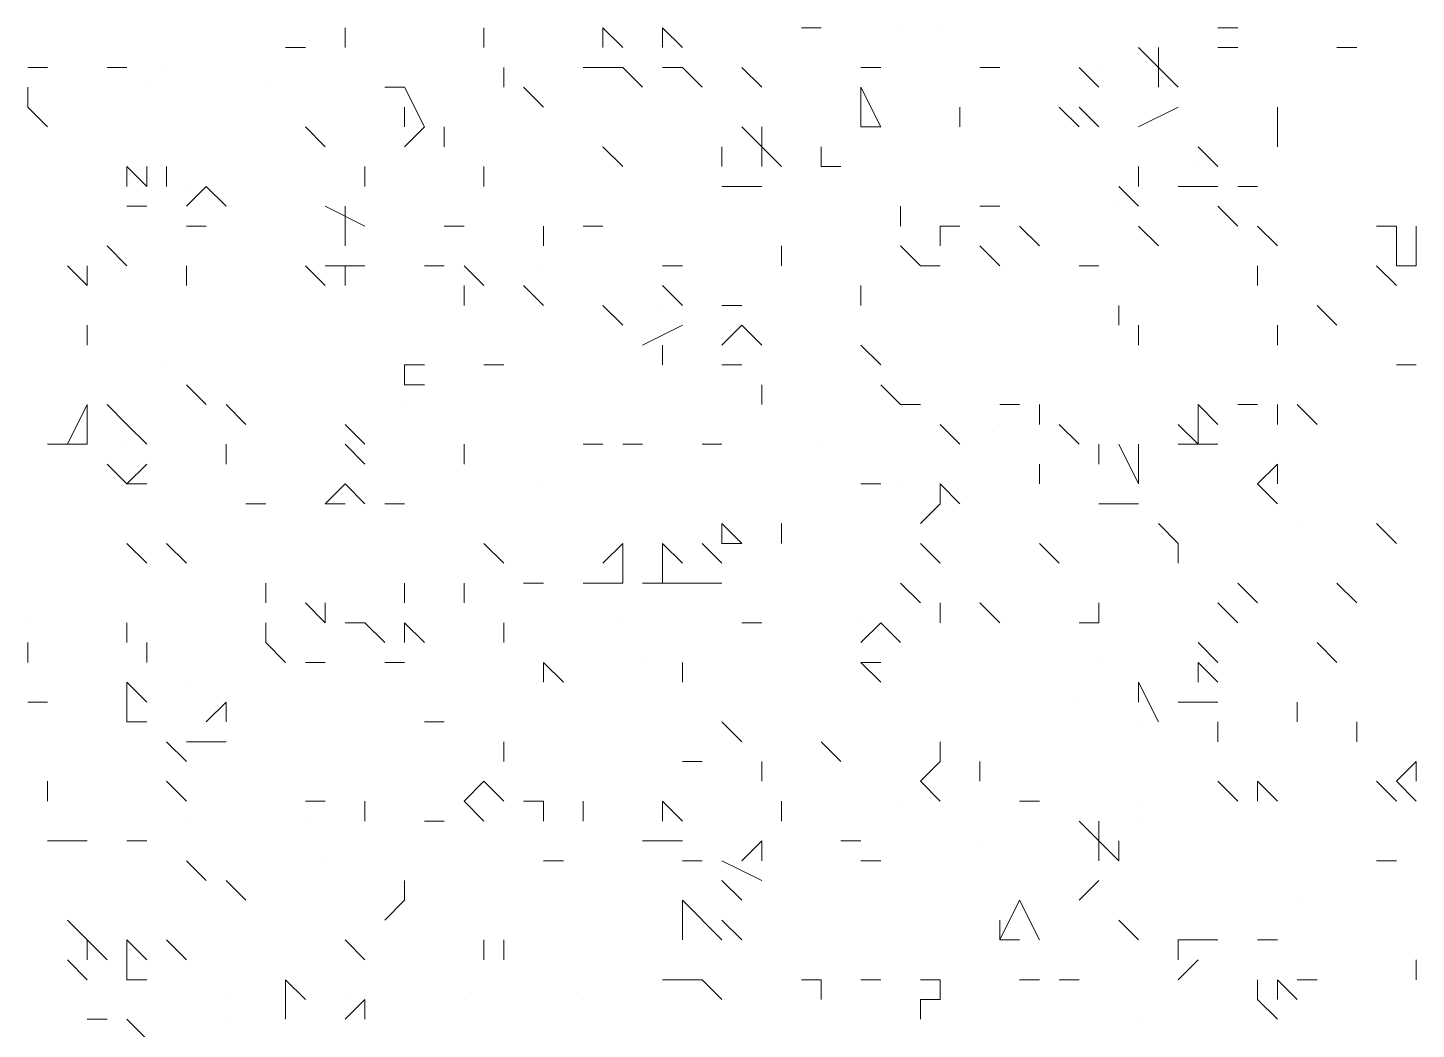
# Model space of a CAD drawing. Header units: millimetres. Extents: x 2928 to 3112, y 1220 to 1280.
# Drawn here: x 2999.9822 to 3000.2155, y 1264.919 to 1265.0873 of the extents above; entities that cross this region are included whole.
import ezdxf

# ---------------------------------------------------------------- set-up
doc = ezdxf.new("R2010")
doc.units = ezdxf.units.MM

msp = doc.modelspace()

# ---------------------------------------------------------------- linework, layer by layer
at = {"color": 92, "linetype": 'Continuous', "lineweight": 5, "true_color": 0x00b800}
for points in [[(3000.03549, 1265.08396), (3000.03549, 1265.08729), (3000.03549, 1265.08729)], [(3000.05882, 1265.08396), (3000.05882, 1265.08729), (3000.05882, 1265.08729)], [(3000.07882, 1265.08729), (3000.08216, 1265.08396), (3000.08216, 1265.08396)], [(3000.07882, 1265.08729), (3000.07882, 1265.08396), (3000.07882, 1265.08396)], [(3000.08882, 1265.08729), (3000.09216, 1265.08396), (3000.09216, 1265.08396)], [(3000.08882, 1265.08729), (3000.08882, 1265.08396), (3000.08882, 1265.08396)], [(3000.11549, 1265.08729), (3000.11216, 1265.08729), (3000.11216, 1265.08729)], [(3000.18549, 1265.08729), (3000.18216, 1265.08729), (3000.18216, 1265.08729)], [(3000.02882, 1265.08396), (3000.02549, 1265.08396), (3000.02549, 1265.08396)], [(3000.16882, 1265.08396), (3000.17549, 1265.07729), (3000.17549, 1265.07729)], [(3000.17216, 1265.08396), (3000.17216, 1265.07729), (3000.17216, 1265.07729)], [(3000.18549, 1265.08396), (3000.18216, 1265.08396), (3000.18216, 1265.08396)], [(3000.20549, 1265.08396), (3000.20216, 1265.08396), (3000.20216, 1265.08396)], [(3000.20549, 1265.08396), (3000.20216, 1265.08396), (3000.20216, 1265.08396)], [(2999.98549, 1265.08063), (2999.98216, 1265.08063), (2999.98216, 1265.08063)], [(2999.99882, 1265.08063), (2999.99549, 1265.08063), (2999.99549, 1265.08063)], [(3000.06216, 1265.07729), (3000.06216, 1265.08063), (3000.06216, 1265.08063)], [(3000.07549, 1265.08063), (3000.08216, 1265.08063), (3000.08216, 1265.08063)], [(3000.08549, 1265.07729), (3000.08216, 1265.08063), (3000.08216, 1265.08063)], [(3000.08882, 1265.08063), (3000.09216, 1265.08063), (3000.09216, 1265.08063)], [(3000.09549, 1265.07729), (3000.09216, 1265.08063), (3000.09216, 1265.08063)], [(3000.10549, 1265.07729), (3000.10216, 1265.08063), (3000.10216, 1265.08063)], [(3000.12549, 1265.08063), (3000.12216, 1265.08063), (3000.12216, 1265.08063)], [(3000.14549, 1265.08063), (3000.14216, 1265.08063), (3000.14216, 1265.08063)], [(3000.16216, 1265.07729), (3000.15882, 1265.08063), (3000.15882, 1265.08063)], [(2999.98216, 1265.07396), (2999.98216, 1265.07729), (2999.98216, 1265.07729)], [(3000.04549, 1265.07729), (3000.04216, 1265.07729), (3000.04216, 1265.07729)], [(3000.04549, 1265.07729), (3000.04882, 1265.07063), (3000.04882, 1265.07063)], [(3000.06882, 1265.07396), (3000.06549, 1265.07729), (3000.06549, 1265.07729)], [(3000.12216, 1265.07729), (3000.12549, 1265.07063), (3000.12549, 1265.07063)], [(3000.12216, 1265.07396), (3000.12216, 1265.07729), (3000.12216, 1265.07729)], [(2999.98549, 1265.07063), (2999.98216, 1265.07396), (2999.98216, 1265.07396)], [(3000.04549, 1265.07396), (3000.04549, 1265.07063), (3000.04549, 1265.07063)], [(3000.12216, 1265.07396), (3000.12216, 1265.07063), (3000.12216, 1265.07063)], [(3000.13882, 1265.07063), (3000.13882, 1265.07396), (3000.13882, 1265.07396)], [(3000.15882, 1265.07063), (3000.15549, 1265.07396), (3000.15549, 1265.07396)], [(3000.16216, 1265.07063), (3000.15882, 1265.07396), (3000.15882, 1265.07396)], [(3000.16882, 1265.07063), (3000.17549, 1265.07396), (3000.17549, 1265.07396)], [(3000.19216, 1265.07063), (3000.19216, 1265.07396), (3000.19216, 1265.07396)], [(3000.03216, 1265.06729), (3000.02882, 1265.07063), (3000.02882, 1265.07063)], [(3000.04549, 1265.06729), (3000.04882, 1265.07063), (3000.04882, 1265.07063)], [(3000.05216, 1265.06729), (3000.05216, 1265.07063), (3000.05216, 1265.07063)], [(3000.10216, 1265.07063), (3000.10882, 1265.06396), (3000.10882, 1265.06396)], [(3000.10549, 1265.07063), (3000.10549, 1265.06396), (3000.10549, 1265.06396)], [(3000.12216, 1265.07063), (3000.12549, 1265.07063), (3000.12549, 1265.07063)], [(3000.19216, 1265.06729), (3000.19216, 1265.07063), (3000.19216, 1265.07063)], [(3000.08216, 1265.06396), (3000.07882, 1265.06729), (3000.07882, 1265.06729)], [(3000.09882, 1265.06396), (3000.09882, 1265.06729), (3000.09882, 1265.06729)], [(3000.11549, 1265.06396), (3000.11549, 1265.06729), (3000.11549, 1265.06729)], [(3000.17882, 1265.06729), (3000.18216, 1265.06396), (3000.18216, 1265.06396)], [(2999.99882, 1265.06396), (3000.00216, 1265.06063), (3000.00216, 1265.06063)], [(2999.99882, 1265.06396), (2999.99882, 1265.06063), (2999.99882, 1265.06063)], [(3000.00216, 1265.06063), (3000.00216, 1265.06396), (3000.00216, 1265.06396)], [(3000.00549, 1265.06063), (3000.00549, 1265.06396), (3000.00549, 1265.06396)], [(3000.03882, 1265.06063), (3000.03882, 1265.06396), (3000.03882, 1265.06396)], [(3000.05882, 1265.06063), (3000.05882, 1265.06396), (3000.05882, 1265.06396)], [(3000.11882, 1265.06396), (3000.11549, 1265.06396), (3000.11549, 1265.06396)], [(3000.16882, 1265.06396), (3000.16882, 1265.06063), (3000.16882, 1265.06063)], [(3000.16882, 1265.06396), (3000.16882, 1265.06063), (3000.16882, 1265.06063)], [(3000.01216, 1265.06063), (3000.00882, 1265.05729), (3000.00882, 1265.05729)], [(3000.01216, 1265.06063), (3000.01549, 1265.05729), (3000.01549, 1265.05729)], [(3000.09882, 1265.06063), (3000.10549, 1265.06063), (3000.10549, 1265.06063)], [(3000.16549, 1265.06063), (3000.16882, 1265.05729), (3000.16882, 1265.05729)], [(3000.17549, 1265.06063), (3000.18216, 1265.06063), (3000.18216, 1265.06063)], [(3000.18882, 1265.06063), (3000.18549, 1265.06063), (3000.18549, 1265.06063)], [(2999.99882, 1265.05729), (3000.00216, 1265.05729), (3000.00216, 1265.05729)], [(3000.03216, 1265.05729), (3000.03882, 1265.05396), (3000.03882, 1265.05396)], [(3000.03549, 1265.05729), (3000.03549, 1265.05063), (3000.03549, 1265.05063)], [(3000.12882, 1265.05396), (3000.12882, 1265.05729), (3000.12882, 1265.05729)], [(3000.14549, 1265.05729), (3000.14216, 1265.05729), (3000.14216, 1265.05729)], [(3000.18549, 1265.05396), (3000.18216, 1265.05729), (3000.18216, 1265.05729)], [(3000.00882, 1265.05396), (3000.01216, 1265.05396), (3000.01216, 1265.05396)], [(3000.05549, 1265.05396), (3000.05216, 1265.05396), (3000.05216, 1265.05396)], [(3000.06882, 1265.05063), (3000.06882, 1265.05396), (3000.06882, 1265.05396)], [(3000.07882, 1265.05396), (3000.07549, 1265.05396), (3000.07549, 1265.05396)], [(3000.13549, 1265.05396), (3000.13882, 1265.05396), (3000.13882, 1265.05396)], [(3000.13549, 1265.05396), (3000.13549, 1265.05063), (3000.13549, 1265.05063)], [(3000.15216, 1265.05063), (3000.14882, 1265.05396), (3000.14882, 1265.05396)], [(3000.17216, 1265.05063), (3000.16882, 1265.05396), (3000.16882, 1265.05396)], [(3000.19216, 1265.05063), (3000.18882, 1265.05396), (3000.18882, 1265.05396)], [(3000.21216, 1265.05396), (3000.20883, 1265.05396), (3000.20883, 1265.05396)], [(3000.21216, 1265.05396), (3000.21216, 1265.04729), (3000.21216, 1265.04729)], [(3000.21549, 1265.05396), (3000.21549, 1265.04729), (3000.21549, 1265.04729)], [(2999.99882, 1265.04729), (2999.99549, 1265.05063), (2999.99549, 1265.05063)], [(3000.10882, 1265.04729), (3000.10882, 1265.05063), (3000.10882, 1265.05063)], [(3000.13216, 1265.04729), (3000.12882, 1265.05063), (3000.12882, 1265.05063)], [(3000.14549, 1265.04729), (3000.14216, 1265.05063), (3000.14216, 1265.05063)], [(2999.99216, 1265.04396), (2999.98882, 1265.04729), (2999.98882, 1265.04729)], [(2999.99216, 1265.04396), (2999.99216, 1265.04729), (2999.99216, 1265.04729)], [(3000.00882, 1265.04396), (3000.00882, 1265.04729), (3000.00882, 1265.04729)], [(3000.03216, 1265.04396), (3000.02882, 1265.04729), (3000.02882, 1265.04729)], [(3000.03216, 1265.04729), (3000.03882, 1265.04729), (3000.03882, 1265.04729)], [(3000.03549, 1265.04396), (3000.03549, 1265.04729), (3000.03549, 1265.04729)], [(3000.05216, 1265.04729), (3000.04882, 1265.04729), (3000.04882, 1265.04729)], [(3000.05549, 1265.04729), (3000.05882, 1265.04396), (3000.05882, 1265.04396)], [(3000.09216, 1265.04729), (3000.08882, 1265.04729), (3000.08882, 1265.04729)], [(3000.13216, 1265.04729), (3000.13549, 1265.04729), (3000.13549, 1265.04729)], [(3000.16216, 1265.04729), (3000.15882, 1265.04729), (3000.15882, 1265.04729)], [(3000.18882, 1265.04396), (3000.18882, 1265.04729), (3000.18882, 1265.04729)], [(3000.21216, 1265.04396), (3000.20883, 1265.04729), (3000.20883, 1265.04729)], [(3000.21216, 1265.04729), (3000.21549, 1265.04729), (3000.21549, 1265.04729)], [(3000.05549, 1265.04396), (3000.05549, 1265.04063), (3000.05549, 1265.04063)], [(3000.06882, 1265.04063), (3000.06549, 1265.04396), (3000.06549, 1265.04396)], [(3000.08882, 1265.04396), (3000.09216, 1265.04063), (3000.09216, 1265.04063)], [(3000.12216, 1265.04063), (3000.12216, 1265.04396), (3000.12216, 1265.04396)], [(3000.08216, 1265.03729), (3000.07882, 1265.04063), (3000.07882, 1265.04063)], [(3000.10216, 1265.04063), (3000.09882, 1265.04063), (3000.09882, 1265.04063)], [(3000.16549, 1265.03729), (3000.16549, 1265.04063), (3000.16549, 1265.04063)], [(3000.20216, 1265.03729), (3000.19883, 1265.04063), (3000.19883, 1265.04063)], [(2999.99216, 1265.03396), (2999.99216, 1265.03729), (2999.99216, 1265.03729)], [(3000.08549, 1265.03396), (3000.09216, 1265.03729), (3000.09216, 1265.03729)], [(3000.10216, 1265.03729), (3000.09882, 1265.03396), (3000.09882, 1265.03396)], [(3000.10216, 1265.03729), (3000.10549, 1265.03396), (3000.10549, 1265.03396)], [(3000.16882, 1265.03396), (3000.16882, 1265.03729), (3000.16882, 1265.03729)], [(3000.19216, 1265.03396), (3000.19216, 1265.03729), (3000.19216, 1265.03729)], [(3000.08882, 1265.03063), (3000.08882, 1265.03396), (3000.08882, 1265.03396)], [(3000.12549, 1265.03063), (3000.12216, 1265.03396), (3000.12216, 1265.03396)], [(3000.04549, 1265.03063), (3000.04882, 1265.03063), (3000.04882, 1265.03063)], [(3000.04549, 1265.03063), (3000.04549, 1265.02729), (3000.04549, 1265.02729)], [(3000.06216, 1265.03063), (3000.05882, 1265.03063), (3000.05882, 1265.03063)], [(3000.06216, 1265.03063), (3000.05882, 1265.03063), (3000.05882, 1265.03063)], [(3000.09882, 1265.03063), (3000.10216, 1265.03063), (3000.10216, 1265.03063)], [(3000.21549, 1265.03063), (3000.21216, 1265.03063), (3000.21216, 1265.03063)], [(3000.01216, 1265.02396), (3000.00882, 1265.02729), (3000.00882, 1265.02729)], [(3000.04882, 1265.02729), (3000.04549, 1265.02729), (3000.04549, 1265.02729)], [(3000.10549, 1265.02396), (3000.10549, 1265.02729), (3000.10549, 1265.02729)], [(3000.12882, 1265.02396), (3000.12549, 1265.02729), (3000.12549, 1265.02729)], [(2999.99216, 1265.02396), (2999.98882, 1265.01729), (2999.98882, 1265.01729)], [(2999.99216, 1265.02396), (2999.99216, 1265.01729), (2999.99216, 1265.01729)], [(2999.99882, 1265.02063), (2999.99549, 1265.02396), (2999.99549, 1265.02396)], [(3000.01882, 1265.02063), (3000.01549, 1265.02396), (3000.01549, 1265.02396)], [(3000.13216, 1265.02396), (3000.12882, 1265.02396), (3000.12882, 1265.02396)], [(3000.14549, 1265.02396), (3000.14882, 1265.02396), (3000.14882, 1265.02396)], [(3000.15216, 1265.02063), (3000.15216, 1265.02396), (3000.15216, 1265.02396)], [(3000.17882, 1265.02396), (3000.18216, 1265.02063), (3000.18216, 1265.02063)], [(3000.17882, 1265.02396), (3000.17882, 1265.01729), (3000.17882, 1265.01729)], [(3000.18882, 1265.02396), (3000.18549, 1265.02396), (3000.18549, 1265.02396)], [(3000.19216, 1265.02063), (3000.19216, 1265.02396), (3000.19216, 1265.02396)], [(3000.19883, 1265.02063), (3000.19549, 1265.02396), (3000.19549, 1265.02396)], [(2999.99882, 1265.02063), (3000.00216, 1265.01729), (3000.00216, 1265.01729)], [(3000.03882, 1265.01729), (3000.03549, 1265.02063), (3000.03549, 1265.02063)], [(3000.13882, 1265.01729), (3000.13549, 1265.02063), (3000.13549, 1265.02063)], [(3000.15882, 1265.01729), (3000.15549, 1265.02063), (3000.15549, 1265.02063)], [(3000.17882, 1265.01729), (3000.17549, 1265.02063), (3000.17549, 1265.02063)], [(2999.98549, 1265.01729), (2999.99216, 1265.01729), (2999.99216, 1265.01729)], [(3000.01549, 1265.01396), (3000.01549, 1265.01729), (3000.01549, 1265.01729)], [(3000.03882, 1265.01396), (3000.03549, 1265.01729), (3000.03549, 1265.01729)], [(3000.05549, 1265.01396), (3000.05549, 1265.01729), (3000.05549, 1265.01729)], [(3000.07882, 1265.01729), (3000.07549, 1265.01729), (3000.07549, 1265.01729)], [(3000.08549, 1265.01729), (3000.08216, 1265.01729), (3000.08216, 1265.01729)], [(3000.09882, 1265.01729), (3000.09549, 1265.01729), (3000.09549, 1265.01729)], [(3000.16216, 1265.01396), (3000.16216, 1265.01729), (3000.16216, 1265.01729)], [(3000.16549, 1265.01729), (3000.16882, 1265.01063), (3000.16882, 1265.01063)], [(3000.16882, 1265.01729), (3000.16882, 1265.01063), (3000.16882, 1265.01063)], [(3000.17549, 1265.01729), (3000.18216, 1265.01729), (3000.18216, 1265.01729)], [(2999.99882, 1265.01063), (2999.99549, 1265.01396), (2999.99549, 1265.01396)], [(2999.99882, 1265.01063), (3000.00216, 1265.01396), (3000.00216, 1265.01396)], [(3000.15216, 1265.01063), (3000.15216, 1265.01396), (3000.15216, 1265.01396)], [(3000.19216, 1265.01396), (3000.18882, 1265.01063), (3000.18882, 1265.01063)], [(3000.19216, 1265.01396), (3000.19216, 1265.01063), (3000.19216, 1265.01063)], [(3000.00216, 1265.01063), (2999.99882, 1265.01063), (2999.99882, 1265.01063)], [(3000.03549, 1265.01063), (3000.03216, 1265.00729), (3000.03216, 1265.00729)], [(3000.03549, 1265.01063), (3000.03882, 1265.00729), (3000.03882, 1265.00729)], [(3000.12549, 1265.01063), (3000.12216, 1265.01063), (3000.12216, 1265.01063)], [(3000.13549, 1265.01063), (3000.13882, 1265.00729), (3000.13882, 1265.00729)], [(3000.13549, 1265.01063), (3000.13549, 1265.00729), (3000.13549, 1265.00729)], [(3000.18882, 1265.01063), (3000.19216, 1265.00729), (3000.19216, 1265.00729)], [(3000.02216, 1265.00729), (3000.01882, 1265.00729), (3000.01882, 1265.00729)], [(3000.03216, 1265.00729), (3000.03549, 1265.00729), (3000.03549, 1265.00729)], [(3000.04549, 1265.00729), (3000.04216, 1265.00729), (3000.04216, 1265.00729)], [(3000.13216, 1265.00396), (3000.13549, 1265.00729), (3000.13549, 1265.00729)], [(3000.16216, 1265.00729), (3000.16882, 1265.00729), (3000.16882, 1265.00729)], [(3000.09882, 1265.00396), (3000.10216, 1265.00063), (3000.10216, 1265.00063)], [(3000.09882, 1265.00396), (3000.09882, 1265.00063), (3000.09882, 1265.00063)], [(3000.10882, 1265.00063), (3000.10882, 1265.00396), (3000.10882, 1265.00396)], [(3000.17549, 1265.00063), (3000.17216, 1265.00396), (3000.17216, 1265.00396)], [(3000.21216, 1265.00063), (3000.20883, 1265.00396), (3000.20883, 1265.00396)], [(3000.00216, 1264.99729), (2999.99882, 1265.00063), (2999.99882, 1265.00063)], [(3000.00882, 1264.99729), (3000.00549, 1265.00063), (3000.00549, 1265.00063)], [(3000.06216, 1264.99729), (3000.05882, 1265.00063), (3000.05882, 1265.00063)], [(3000.08216, 1265.00063), (3000.07882, 1264.99729), (3000.07882, 1264.99729)], [(3000.08216, 1265.00063), (3000.08216, 1264.99396), (3000.08216, 1264.99396)], [(3000.08882, 1265.00063), (3000.09216, 1264.99729), (3000.09216, 1264.99729)], [(3000.08882, 1265.00063), (3000.08882, 1264.99396), (3000.08882, 1264.99396)], [(3000.09882, 1264.99729), (3000.09549, 1265.00063), (3000.09549, 1265.00063)], [(3000.10216, 1265.00063), (3000.09882, 1265.00063), (3000.09882, 1265.00063)], [(3000.13549, 1264.99729), (3000.13216, 1265.00063), (3000.13216, 1265.00063)], [(3000.15549, 1264.99729), (3000.15216, 1265.00063), (3000.15216, 1265.00063)], [(3000.17549, 1264.99729), (3000.17549, 1265.00063), (3000.17549, 1265.00063)], [(3000.02216, 1264.99063), (3000.02216, 1264.99396), (3000.02216, 1264.99396)], [(3000.04549, 1264.99063), (3000.04549, 1264.99396), (3000.04549, 1264.99396)], [(3000.05549, 1264.99063), (3000.05549, 1264.99396), (3000.05549, 1264.99396)], [(3000.06882, 1264.99396), (3000.06549, 1264.99396), (3000.06549, 1264.99396)], [(3000.07549, 1264.99396), (3000.08216, 1264.99396), (3000.08216, 1264.99396)], [(3000.08549, 1264.99396), (3000.09216, 1264.99396), (3000.09216, 1264.99396)], [(3000.09216, 1264.99396), (3000.09882, 1264.99396), (3000.09882, 1264.99396)], [(3000.13216, 1264.99063), (3000.12882, 1264.99396), (3000.12882, 1264.99396)], [(3000.18882, 1264.99063), (3000.18549, 1264.99396), (3000.18549, 1264.99396)], [(3000.20549, 1264.99063), (3000.20216, 1264.99396), (3000.20216, 1264.99396)], [(3000.02882, 1264.99063), (3000.03216, 1264.98729), (3000.03216, 1264.98729)], [(3000.03216, 1264.99063), (3000.03216, 1264.98729), (3000.03216, 1264.98729)], [(3000.13549, 1264.98729), (3000.13549, 1264.99063), (3000.13549, 1264.99063)], [(3000.14549, 1264.98729), (3000.14216, 1264.99063), (3000.14216, 1264.99063)], [(3000.16216, 1264.98729), (3000.16216, 1264.99063), (3000.16216, 1264.99063)], [(3000.18549, 1264.98729), (3000.18216, 1264.99063), (3000.18216, 1264.99063)], [(2999.99882, 1264.98396), (2999.99882, 1264.98729), (2999.99882, 1264.98729)], [(3000.02216, 1264.98396), (3000.02216, 1264.98729), (3000.02216, 1264.98729)], [(3000.03882, 1264.98729), (3000.03549, 1264.98729), (3000.03549, 1264.98729)], [(3000.04216, 1264.98396), (3000.03882, 1264.98729), (3000.03882, 1264.98729)], [(3000.04549, 1264.98729), (3000.04882, 1264.98396), (3000.04882, 1264.98396)], [(3000.04549, 1264.98729), (3000.04549, 1264.98396), (3000.04549, 1264.98396)], [(3000.06216, 1264.98396), (3000.06216, 1264.98729), (3000.06216, 1264.98729)], [(3000.10549, 1264.98729), (3000.10216, 1264.98729), (3000.10216, 1264.98729)], [(3000.12549, 1264.98729), (3000.12216, 1264.98396), (3000.12216, 1264.98396)], [(3000.12549, 1264.98729), (3000.12882, 1264.98396), (3000.12882, 1264.98396)], [(3000.16216, 1264.98729), (3000.15882, 1264.98729), (3000.15882, 1264.98729)], [(2999.98216, 1264.98063), (2999.98216, 1264.98396), (2999.98216, 1264.98396)], [(3000.00216, 1264.98063), (3000.00216, 1264.98396), (3000.00216, 1264.98396)], [(3000.02549, 1264.98063), (3000.02216, 1264.98396), (3000.02216, 1264.98396)], [(3000.18216, 1264.98063), (3000.17882, 1264.98396), (3000.17882, 1264.98396)], [(3000.20216, 1264.98063), (3000.19883, 1264.98396), (3000.19883, 1264.98396)], [(3000.02882, 1264.98063), (3000.03216, 1264.98063), (3000.03216, 1264.98063)], [(3000.04216, 1264.98063), (3000.04549, 1264.98063), (3000.04549, 1264.98063)], [(3000.07216, 1264.97729), (3000.06882, 1264.98063), (3000.06882, 1264.98063)], [(3000.06882, 1264.97729), (3000.06882, 1264.98063), (3000.06882, 1264.98063)], [(3000.09216, 1264.97729), (3000.09216, 1264.98063), (3000.09216, 1264.98063)], [(3000.12216, 1264.98063), (3000.12549, 1264.98063), (3000.12549, 1264.98063)], [(3000.12549, 1264.97729), (3000.12216, 1264.98063), (3000.12216, 1264.98063)], [(3000.17882, 1264.98063), (3000.18216, 1264.97729), (3000.18216, 1264.97729)], [(3000.17882, 1264.98063), (3000.17882, 1264.97729), (3000.17882, 1264.97729)], [(2999.99882, 1264.97729), (3000.00216, 1264.97396), (3000.00216, 1264.97396)], [(2999.99882, 1264.97729), (2999.99882, 1264.97063), (2999.99882, 1264.97063)], [(3000.16882, 1264.97729), (3000.17216, 1264.97063), (3000.17216, 1264.97063)], [(3000.16882, 1264.97729), (3000.16882, 1264.97396), (3000.16882, 1264.97396)], [(2999.98549, 1264.97396), (2999.98216, 1264.97396), (2999.98216, 1264.97396)], [(3000.01549, 1264.97396), (3000.01216, 1264.97063), (3000.01216, 1264.97063)], [(3000.01549, 1264.97396), (3000.01549, 1264.97063), (3000.01549, 1264.97063)], [(3000.17549, 1264.97396), (3000.18216, 1264.97396), (3000.18216, 1264.97396)], [(3000.19549, 1264.97063), (3000.19549, 1264.97396), (3000.19549, 1264.97396)], [(2999.99882, 1264.97063), (3000.00216, 1264.97063), (3000.00216, 1264.97063)], [(3000.05216, 1264.97063), (3000.04882, 1264.97063), (3000.04882, 1264.97063)], [(3000.10216, 1264.96729), (3000.09882, 1264.97063), (3000.09882, 1264.97063)], [(3000.18216, 1264.96729), (3000.18216, 1264.97063), (3000.18216, 1264.97063)], [(3000.20549, 1264.96729), (3000.20549, 1264.97063), (3000.20549, 1264.97063)], [(3000.00882, 1264.96396), (3000.00549, 1264.96729), (3000.00549, 1264.96729)], [(3000.00882, 1264.96729), (3000.01549, 1264.96729), (3000.01549, 1264.96729)], [(3000.06216, 1264.96396), (3000.06216, 1264.96729), (3000.06216, 1264.96729)], [(3000.11882, 1264.96396), (3000.11549, 1264.96729), (3000.11549, 1264.96729)], [(3000.13549, 1264.96729), (3000.13549, 1264.96396), (3000.13549, 1264.96396)], [(3000.13549, 1264.96729), (3000.13549, 1264.96396), (3000.13549, 1264.96396)], [(3000.09549, 1264.96396), (3000.09216, 1264.96396), (3000.09216, 1264.96396)], [(3000.10549, 1264.96063), (3000.10549, 1264.96396), (3000.10549, 1264.96396)], [(3000.13216, 1264.96063), (3000.13549, 1264.96396), (3000.13549, 1264.96396)], [(3000.14216, 1264.96063), (3000.14216, 1264.96396), (3000.14216, 1264.96396)], [(3000.21549, 1264.96396), (3000.21216, 1264.96063), (3000.21216, 1264.96063)], [(3000.21549, 1264.96396), (3000.21549, 1264.96063), (3000.21549, 1264.96063)], [(2999.98549, 1264.95729), (2999.98549, 1264.96063), (2999.98549, 1264.96063)], [(3000.00882, 1264.95729), (3000.00549, 1264.96063), (3000.00549, 1264.96063)], [(3000.05882, 1264.96063), (3000.05549, 1264.95729), (3000.05549, 1264.95729)], [(3000.05882, 1264.96063), (3000.06216, 1264.95729), (3000.06216, 1264.95729)], [(3000.13549, 1264.95729), (3000.13216, 1264.96063), (3000.13216, 1264.96063)], [(3000.18549, 1264.95729), (3000.18216, 1264.96063), (3000.18216, 1264.96063)], [(3000.19216, 1264.95729), (3000.18882, 1264.96063), (3000.18882, 1264.96063)], [(3000.18882, 1264.95729), (3000.18882, 1264.96063), (3000.18882, 1264.96063)], [(3000.21216, 1264.95729), (3000.20883, 1264.96063), (3000.20883, 1264.96063)], [(3000.21216, 1264.96063), (3000.21549, 1264.95729), (3000.21549, 1264.95729)], [(3000.03216, 1264.95729), (3000.02882, 1264.95729), (3000.02882, 1264.95729)], [(3000.03882, 1264.95396), (3000.03882, 1264.95729), (3000.03882, 1264.95729)], [(3000.05549, 1264.95729), (3000.05882, 1264.95396), (3000.05882, 1264.95396)], [(3000.06882, 1264.95729), (3000.06549, 1264.95729), (3000.06549, 1264.95729)], [(3000.06882, 1264.95396), (3000.06882, 1264.95729), (3000.06882, 1264.95729)], [(3000.07549, 1264.95396), (3000.07549, 1264.95729), (3000.07549, 1264.95729)], [(3000.08882, 1264.95729), (3000.09216, 1264.95396), (3000.09216, 1264.95396)], [(3000.08882, 1264.95729), (3000.08882, 1264.95396), (3000.08882, 1264.95396)], [(3000.09216, 1264.95396), (3000.08882, 1264.95729), (3000.08882, 1264.95729)], [(3000.10882, 1264.95396), (3000.10882, 1264.95729), (3000.10882, 1264.95729)], [(3000.15216, 1264.95729), (3000.14882, 1264.95729), (3000.14882, 1264.95729)], [(3000.05216, 1264.95396), (3000.04882, 1264.95396), (3000.04882, 1264.95396)], [(3000.15882, 1264.95396), (3000.16549, 1264.94729), (3000.16549, 1264.94729)], [(3000.16216, 1264.95396), (3000.16216, 1264.94729), (3000.16216, 1264.94729)], [(2999.98882, 1264.95063), (2999.98549, 1264.95063), (2999.98549, 1264.95063)], [(2999.99216, 1264.95063), (2999.98882, 1264.95063), (2999.98882, 1264.95063)], [(3000.00216, 1264.95063), (2999.99882, 1264.95063), (2999.99882, 1264.95063)], [(3000.08549, 1264.95063), (3000.09216, 1264.95063), (3000.09216, 1264.95063)], [(3000.10549, 1264.95063), (3000.10216, 1264.94729), (3000.10216, 1264.94729)], [(3000.10549, 1264.95063), (3000.10549, 1264.94729), (3000.10549, 1264.94729)], [(3000.12216, 1264.95063), (3000.11882, 1264.95063), (3000.11882, 1264.95063)], [(3000.16549, 1264.94729), (3000.16549, 1264.95063), (3000.16549, 1264.95063)], [(3000.01216, 1264.94396), (3000.00882, 1264.94729), (3000.00882, 1264.94729)], [(3000.07216, 1264.94729), (3000.06882, 1264.94729), (3000.06882, 1264.94729)], [(3000.09549, 1264.94729), (3000.09216, 1264.94729), (3000.09216, 1264.94729)], [(3000.09882, 1264.94729), (3000.10549, 1264.94396), (3000.10549, 1264.94396)], [(3000.12549, 1264.94729), (3000.12216, 1264.94729), (3000.12216, 1264.94729)], [(3000.21216, 1264.94729), (3000.20883, 1264.94729), (3000.20883, 1264.94729)], [(3000.01882, 1264.94063), (3000.01549, 1264.94396), (3000.01549, 1264.94396)], [(3000.04549, 1264.94396), (3000.04549, 1264.94063), (3000.04549, 1264.94063)], [(3000.04549, 1264.94396), (3000.04549, 1264.94063), (3000.04549, 1264.94063)], [(3000.10216, 1264.94063), (3000.09882, 1264.94396), (3000.09882, 1264.94396)], [(3000.15882, 1264.94063), (3000.16216, 1264.94396), (3000.16216, 1264.94396)], [(3000.04216, 1264.93729), (3000.04549, 1264.94063), (3000.04549, 1264.94063)], [(3000.09216, 1264.94063), (3000.09882, 1264.93396), (3000.09882, 1264.93396)], [(3000.09216, 1264.94063), (3000.09216, 1264.93396), (3000.09216, 1264.93396)], [(3000.14882, 1264.94063), (3000.14549, 1264.93396), (3000.14549, 1264.93396)], [(3000.14882, 1264.94063), (3000.15216, 1264.93396), (3000.15216, 1264.93396)], [(2999.99216, 1264.93396), (2999.98882, 1264.93729), (2999.98882, 1264.93729)], [(3000.10216, 1264.93396), (3000.09882, 1264.93729), (3000.09882, 1264.93729)], [(3000.14549, 1264.93396), (3000.14549, 1264.93729), (3000.14549, 1264.93729)], [(3000.16882, 1264.93396), (3000.16549, 1264.93729), (3000.16549, 1264.93729)], [(2999.99216, 1264.93396), (2999.99549, 1264.93063), (2999.99549, 1264.93063)], [(2999.99216, 1264.93396), (2999.99216, 1264.93063), (2999.99216, 1264.93063)], [(2999.99882, 1264.93396), (3000.00216, 1264.93063), (3000.00216, 1264.93063)], [(2999.99882, 1264.93396), (2999.99882, 1264.92729), (2999.99882, 1264.92729)], [(3000.00882, 1264.93063), (3000.00549, 1264.93396), (3000.00549, 1264.93396)], [(3000.03882, 1264.93063), (3000.03549, 1264.93396), (3000.03549, 1264.93396)], [(3000.05882, 1264.93063), (3000.05882, 1264.93396), (3000.05882, 1264.93396)], [(3000.06216, 1264.93063), (3000.06216, 1264.93396), (3000.06216, 1264.93396)], [(3000.14549, 1264.93396), (3000.14882, 1264.93396), (3000.14882, 1264.93396)], [(3000.17549, 1264.93396), (3000.18216, 1264.93396), (3000.18216, 1264.93396)], [(3000.17549, 1264.93396), (3000.17549, 1264.93063), (3000.17549, 1264.93063)], [(3000.19216, 1264.93396), (3000.18882, 1264.93396), (3000.18882, 1264.93396)], [(2999.98882, 1264.93063), (2999.99216, 1264.92729), (2999.99216, 1264.92729)], [(3000.17549, 1264.92729), (3000.17882, 1264.93063), (3000.17882, 1264.93063)], [(3000.21549, 1264.92729), (3000.21549, 1264.93063), (3000.21549, 1264.93063)], [(2999.99882, 1264.92729), (3000.00216, 1264.92729), (3000.00216, 1264.92729)], [(3000.02549, 1264.92729), (3000.02882, 1264.92396), (3000.02882, 1264.92396)], [(3000.02549, 1264.92729), (3000.02549, 1264.92063), (3000.02549, 1264.92063)], [(3000.08882, 1264.92729), (3000.09549, 1264.92729), (3000.09549, 1264.92729)], [(3000.09882, 1264.92396), (3000.09549, 1264.92729), (3000.09549, 1264.92729)], [(3000.11549, 1264.92729), (3000.11216, 1264.92729), (3000.11216, 1264.92729)], [(3000.11549, 1264.92396), (3000.11549, 1264.92729), (3000.11549, 1264.92729)], [(3000.12549, 1264.92729), (3000.12216, 1264.92729), (3000.12216, 1264.92729)], [(3000.13549, 1264.92729), (3000.13216, 1264.92729), (3000.13216, 1264.92729)], [(3000.13549, 1264.92396), (3000.13549, 1264.92729), (3000.13549, 1264.92729)], [(3000.15216, 1264.92729), (3000.14882, 1264.92729), (3000.14882, 1264.92729)], [(3000.15882, 1264.92729), (3000.15549, 1264.92729), (3000.15549, 1264.92729)], [(3000.18882, 1264.92396), (3000.18882, 1264.92729), (3000.18882, 1264.92729)], [(3000.19216, 1264.92729), (3000.19549, 1264.92396), (3000.19549, 1264.92396)], [(3000.19216, 1264.92729), (3000.19216, 1264.92396), (3000.19216, 1264.92396)], [(3000.19883, 1264.92729), (3000.19549, 1264.92729), (3000.19549, 1264.92729)], [(3000.03882, 1264.92396), (3000.03549, 1264.92063), (3000.03549, 1264.92063)], [(3000.03882, 1264.92396), (3000.03882, 1264.92063), (3000.03882, 1264.92063)], [(3000.13216, 1264.92396), (3000.13549, 1264.92396), (3000.13549, 1264.92396)], [(3000.13216, 1264.92396), (3000.13216, 1264.92063), (3000.13216, 1264.92063)], [(3000.18882, 1264.92396), (3000.19216, 1264.92063), (3000.19216, 1264.92063)], [(2999.99549, 1264.92063), (2999.99216, 1264.92063), (2999.99216, 1264.92063)], [(3000.00216, 1264.91729), (2999.99882, 1264.92063), (2999.99882, 1264.92063)]]:
    msp.add_lwpolyline(points, dxfattribs=at)
for points in [[(3000.12882, 1265.08729), (3000.12882, 1265.08729)], [(3000.13549, 1265.08729), (3000.13549, 1265.08729)], [(3000.00549, 1265.08063), (3000.00549, 1265.08063)], [(3000.16216, 1265.08063), (3000.16216, 1265.08063)], [(3000.00216, 1265.07729), (3000.00216, 1265.07729)], [(3000.02216, 1265.07729), (3000.02216, 1265.07729)], [(3000.17882, 1265.06396), (3000.17882, 1265.06396)], [(3000.00882, 1265.06063), (3000.00882, 1265.06063)], [(3000.16549, 1265.05729), (3000.16549, 1265.05729)], [(3000.03549, 1265.05396), (3000.03549, 1265.05396)], [(3000.05549, 1265.04729), (3000.05549, 1265.04729)], [(3000.06882, 1265.04729), (3000.06882, 1265.04729)], [(3000.08882, 1265.04063), (3000.08882, 1265.04063)], [(3000.09882, 1265.03396), (3000.09882, 1265.03396)], [(3000.00549, 1265.03063), (3000.00549, 1265.03063)], [(3000.04549, 1265.02396), (3000.04549, 1265.02396)], [(3000.14549, 1265.02396), (3000.14549, 1265.02396)], [(3000.14549, 1265.02063), (3000.14549, 1265.02063)], [(2999.99882, 1265.01729), (2999.99882, 1265.01729)], [(2999.99882, 1265.01729), (2999.99882, 1265.01729)], [(3000.07549, 1265.01729), (3000.07549, 1265.01729)], [(3000.11549, 1265.01729), (3000.11549, 1265.01729)], [(3000.06882, 1265.01063), (3000.06882, 1265.01063)], [(3000.12882, 1265.01063), (3000.12882, 1265.01063)], [(3000.19549, 1265.00396), (3000.19549, 1265.00396)], [(2999.98216, 1264.98729), (2999.98216, 1264.98729)], [(3000.08216, 1264.98729), (3000.08216, 1264.98729)], [(3000.12216, 1264.98729), (3000.12216, 1264.98729)], [(3000.08549, 1264.98063), (3000.08549, 1264.98063)], [(3000.16216, 1264.98063), (3000.16216, 1264.98063)], [(3000.00882, 1264.97729), (3000.00882, 1264.97729)], [(3000.15882, 1264.97396), (3000.15882, 1264.97396)], [(3000.16882, 1264.97063), (3000.16882, 1264.97063)], [(3000.12882, 1264.95729), (3000.12882, 1264.95729)], [(3000.16882, 1264.95729), (3000.16882, 1264.95729)], [(3000.00882, 1264.95396), (3000.00882, 1264.95396)], [(3000.02882, 1264.95396), (3000.02882, 1264.95396)], [(3000.16882, 1264.95396), (3000.16882, 1264.95396)], [(3000.14216, 1264.95063), (3000.14216, 1264.95063)], [(3000.03216, 1264.94729), (3000.03216, 1264.94729)], [(3000.19549, 1264.94063), (3000.19549, 1264.94063)], [(3000.17549, 1264.92729), (3000.17549, 1264.92729)], [(3000.01549, 1264.92396), (3000.01549, 1264.92396)], [(3000.03549, 1264.92396), (3000.03549, 1264.92396)], [(3000.03882, 1264.92396), (3000.03882, 1264.92396)], [(3000.03882, 1264.92396), (3000.03882, 1264.92396)], [(3000.05549, 1264.92396), (3000.05549, 1264.92396)], [(3000.07549, 1264.92396), (3000.07549, 1264.92396)], [(3000.07549, 1264.92396), (3000.07549, 1264.92396)], [(3000.19216, 1264.92396), (3000.19216, 1264.92396)], [(3000.01549, 1264.92063), (3000.01549, 1264.92063)], [(3000.16882, 1264.92063), (3000.16882, 1264.92063)]]:
    msp.add_lwpolyline(points, close=True, dxfattribs=at)

doc.saveas('drawing.dxf')
